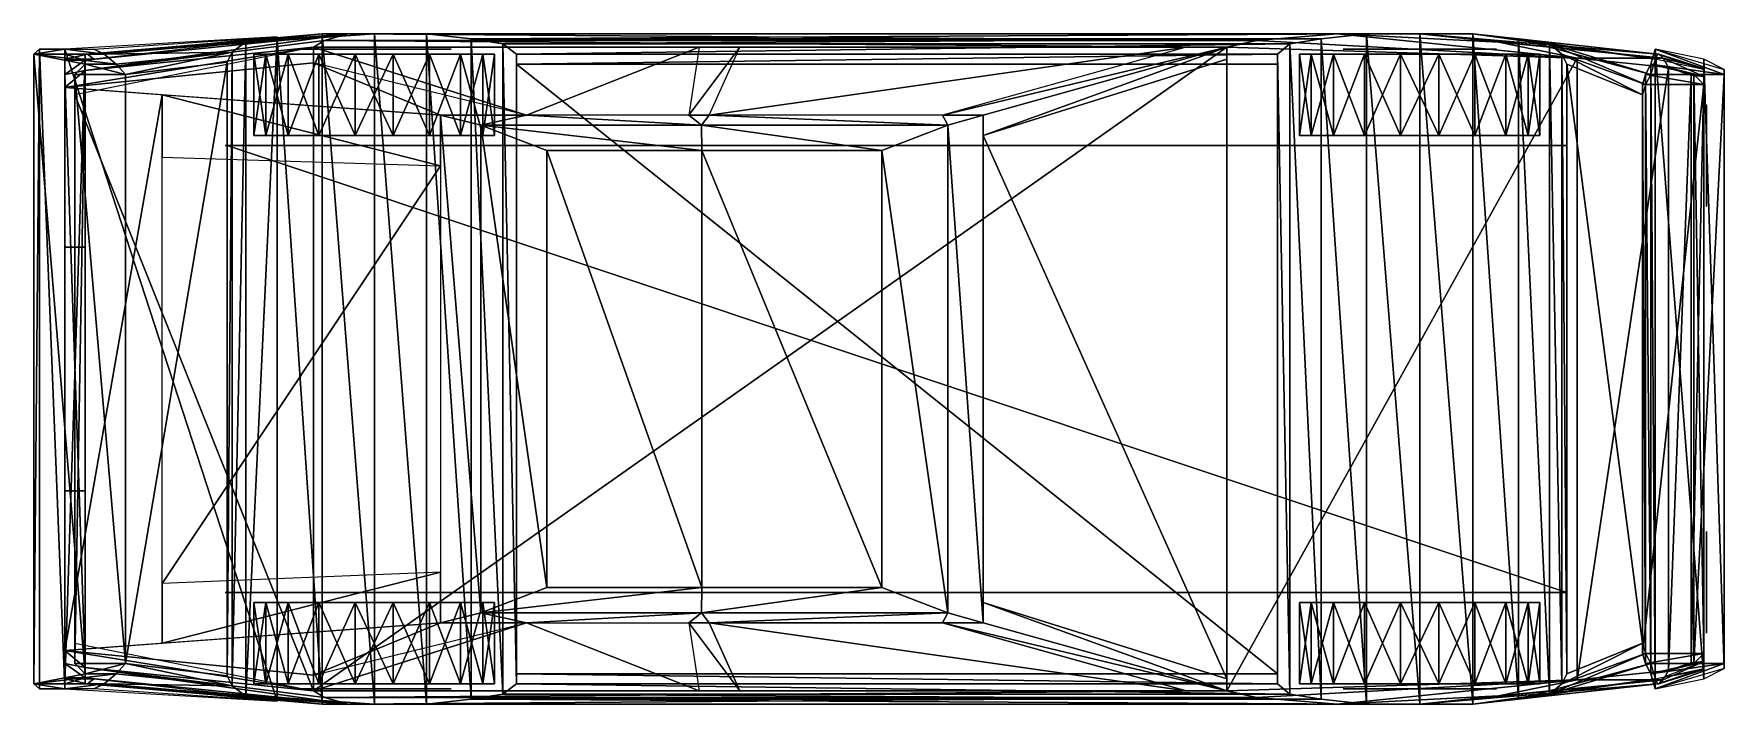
# Model space of a CAD drawing. Extents: x -1310 to -1143, y 1119 to 1185.
import ezdxf

# ---------------------------------------------------------------- set-up
doc = ezdxf.new("R2010")
doc.units = 0
for name, color, linetype in [('HB-BLACK', 18, 'CONTINUOUS'), ('HB-BODY', 22, 'CONTINUOUS'), ('HB-GLASS', 18, 'CONTINUOUS'), ('HB-HUBS', 15, 'CONTINUOUS'), ('HB-LITES', 252, 'CONTINUOUS'), ('HB-RED', 16, 'CONTINUOUS'), ('HB-ROOF', 22, 'CONTINUOUS'), ('HB-TIRE', 18, 'CONTINUOUS'), ('HB-YELLO', 44, 'CONTINUOUS')]:
    doc.layers.add(name, color=color, linetype=linetype)

msp = doc.modelspace()

# ---------------------------------------------------------------- meshes
at = {"layer": 'HB-BLACK'}
mesh = msp.add_polyface(dxfattribs=at)
corners = [(-1285.55249, 1184.499756, 21.748806), (-1281.131226, 1184.999756, 24.528593), (-1281.131226, 1118.999756, 24.528753), (-1285.55249, 1119.499756, 21.748962), (-1275.983643, 1184.999756, 25.499964), (-1275.983643, 1118.999756, 25.500124), (-1270.868652, 1184.999756, 24.528593), (-1270.868652, 1118.999756, 24.528753), (-1266.44751, 1184.499756, 21.748806), (-1266.44751, 1119.499756, 21.748962), (-1263.348389, 1183.999756, 17.545528), (-1263.348389, 1119.999756, 17.54538), (-1262, 1182.999756, 12.499866), (-1262, 1120.999756, 12.500047), (-1262, 1181.999756, 7.999869), (-1262, 1121.999756, 8.000047), (-1187, 1181.999756, 7.999869), (-1187, 1121.999756, 8.000047), (-1187, 1182.999756, 11.999866), (-1187, 1120.999756, 12.000047), (-1185.79187, 1183.999756, 17.202879), (-1185.79187, 1119.999756, 17.20273), (-1182.724365, 1184.499756, 21.575165), (-1182.724365, 1119.499756, 21.575321), (-1178.243164, 1184.999756, 24.481783), (-1178.243164, 1118.999756, 24.481934), (-1173, 1184.999756, 25.499964), (-1173, 1118.999756, 25.500124), (-1167.756836, 1184.999756, 24.481783), (-1167.756836, 1118.999756, 24.481934), (-1163.275635, 1184.499756, 21.575226), (-1163.275635, 1119.499756, 21.575382), (-1160.20813, 1183.999756, 17.202879), (-1160.20813, 1119.999756, 17.20273), (-1159, 1182.999756, 11.999805), (-1159, 1120.999756, 11.999987), (-1158.5, 1181.999756, 8.499869), (-1158.5, 1121.999756, 8.500047), (-1151.058472, 1178.999756, 8.775681), (-1151.058472, 1124.999756, 8.775505), (-1285.55249, 1184.699707, 21.748838), (-1288.651611, 1184.199707, 17.545408), (-1288.651611, 1119.799805, 17.5455), (-1285.55249, 1119.299805, 21.74893), (-1290, 1183.199707, 12.5002), (-1290, 1120.799805, 12.500227), (-1290.500122, 1182.199707, 8.499686), (-1290.500122, 1121.799805, 8.499864), (-1300.5, 1180.999756, 8.499686), (-1300.5, 1122.999756, 8.499864), (-1145, 1179.999756, 29.00309), (-1145, 1179.999756, 21.575226), (-1145, 1123.999756, 21.575382), (-1145, 1123.999756, 29.003246), (-1290.500122, 1129.999878, 8.499864), (-1158.5, 1129.999878, 8.500047), (-1158.5, 1129.999756, 26.000002), (-1290.702515, 1129.999756, 26.000002), (-1192, 1183.699707, 35.499996), (-1282, 1183.699707, 35.999996), (-1282, 1120.299805, 36.000004), (-1192, 1120.299805, 35.500004), (-1305.494873, 1179, 35.999996), (-1305.494873, 1124.999756, 36.000004), (-1290.500122, 1173.999878, 8.499861), (-1158.5, 1173.999878, 8.500044), (-1158.5, 1173.999878, 25.999846), (-1290.702515, 1173.999878, 25.999846)]
mesh.append_faces([[corners[k] for k in face] for face in [(0, 1, 2), (2, 3, 0), (1, 4, 5), (5, 2, 1), (4, 6, 7), (7, 5, 4), (6, 8, 9), (9, 7, 6), (8, 10, 11), (11, 9, 8), (10, 12, 13), (13, 11, 10), (12, 14, 15), (15, 13, 12), (14, 16, 17), (17, 15, 14), (16, 18, 19), (19, 17, 16), (18, 20, 21), (21, 19, 18), (20, 22, 23), (23, 21, 20), (22, 24, 25), (25, 23, 22), (24, 26, 27), (27, 25, 24), (26, 28, 29), (29, 27, 26), (28, 30, 31), (31, 29, 28), (30, 32, 33), (33, 31, 30), (32, 34, 35), (35, 33, 32), (34, 36, 37), (37, 35, 34), (36, 38, 39), (39, 37, 36), (42, 41, 40), (40, 43, 42), (45, 44, 41), (41, 42, 45), (47, 46, 44), (44, 45, 47), (49, 48, 46), (46, 47, 49), (52, 51, 50), (50, 53, 52), (54, 55, 56), (56, 57, 54), (58, 59, 60), (60, 61, 58), (60, 59, 62), (62, 63, 60), (66, 65, 64), (64, 67, 66), (64, 65, 55), (55, 54, 64)]], dxfattribs={"vtx2": -1})
at = {"layer": 'HB-BODY'}
mesh = msp.add_polyface(dxfattribs=at)
corners = [(-1145, 1180.800049, 29.003208), (-1146.255981, 1180.925049, 30.759258), (-1146.255981, 1123.074951, 30.759422), (-1145, 1123.213989, 29.003122), (-1148.5, 1181.699951, 32.003235), (-1148.5, 1122.300049, 32.003254), (-1157.5, 1182.599976, 33.503235), (-1157.5, 1121.400024, 33.503254), (-1192, 1183.699951, 35.500107), (-1192, 1120.300049, 35.500122), (-1304.5, 1181.400024, 34.000107), (-1304.5, 1122.599976, 34.000122), (-1304.5, 1182.400024, 30.000118), (-1304.5, 1121.599976, 29.999992), (-1304.5, 1183, 25.500118), (-1304.5, 1121, 25.499962), (-1306.5, 1183, 25.500118), (-1306.5, 1121, 25.499962), (-1306.5, 1183, 24.528748), (-1306.5, 1121, 24.528721), (-1306.5, 1182.5, 21.748829), (-1306.5, 1121.5, 21.748932), (-1306.5, 1120.5, 21.748802), (-1306.5, 1183.5, 21.748959), (-1309, 1183.5, 21.498959), (-1309, 1120.5, 21.498802), (-1285.552002, 1119.300049, 21.74892), (-1285.552002, 1184.699951, 21.748838), (-1309.545044, 1183, 17.545528), (-1309.545044, 1121, 17.545372), (-1304.5, 1182, 12.499698), (-1304.5, 1122, 12.499883), (-1305.5, 1181, 9.499696), (-1305.5, 1123, 9.499879), (-1300.5, 1181, 8.499778), (-1300.5, 1123, 8.499944), (-1145, 1121.5, 21.575352), (-1145, 1182.5, 21.575249), (-1149.802002, 1183.5, 21.573978), (-1149.802002, 1120.5, 21.573811), (-1143, 1122.5, 21.575222), (-1143, 1181.5, 21.575378), (-1143, 1123, 17.202721), (-1143, 1181, 17.202879), (-1146, 1123, 12.000003), (-1146, 1181, 11.999816), (-1145, 1124, 9.000127), (-1145, 1180, 8.999961), (-1151.057983, 1124, 8.775762), (-1151.057983, 1180, 8.775596), (-1150.741943, 1123, 12.000003), (-1150.741943, 1181, 11.999816), (-1150.230957, 1122, 17.202721), (-1150.230957, 1182, 17.202879), (-1143, 1123, 17.202772), (-1143, 1122.5, 21.575302), (-1149.802002, 1120.5, 21.573862), (-1150.230957, 1122, 17.202852), (-1146, 1123, 11.999852), (-1150.741943, 1123, 11.999852), (-1145, 1124, 8.999917), (-1151.057983, 1124, 8.775552), (-1309, 1120.5, 21.498852), (-1306.5, 1120.5, 21.748852), (-1309.545044, 1121, 17.545452), (-1303.616943, 1120.5, 21.748852), (-1302.628052, 1121, 17.545452), (-1301.44104, 1122, 12.499734), (-1304.5, 1122, 12.499734), (-1300.5, 1123, 8.499734), (-1305.5, 1123, 9.499734), (-1290, 1120.800049, 12.499883), (-1290.5, 1121.800049, 8.499734), (-1288.651978, 1119.800049, 17.545412), (-1285.552002, 1119.300049, 21.748882), (-1145, 1123.199951, 29.003162), (-1146.255981, 1123.074951, 30.759342), (-1148.5, 1122.300049, 32.003242), (-1149, 1121.400024, 29.003172), (-1262, 1122, 7.999917), (-1187, 1122, 7.999917), (-1187, 1121, 11.999913), (-1262, 1121, 12.499913), (-1185.791992, 1120, 17.202812), (-1263.348022, 1120, 17.545452), (-1182.723999, 1119.5, 21.575241), (-1266.447998, 1119.5, 21.748882), (-1178.243042, 1119, 24.481853), (-1270.869019, 1119, 24.528673), (-1173, 1119, 25.500044), (-1276.015991, 1119, 25.500044), (-1181.142944, 1119, 29.500017), (-1278.581055, 1119, 30.000044), (-1189.090942, 1119.650024, 33.892643), (-1280.906006, 1119.650024, 34.080383), (-1192, 1120.300049, 35.500114), (-1282, 1120.300049, 36.000122), (-1304.5, 1121, 25.499962), (-1304.270996, 1121, 24.528721), (-1281.130981, 1119, 24.528673), (-1304.5, 1121.599976, 30.000072), (-1303.616943, 1121.5, 21.748932), (-1285.552002, 1119.5, 21.748882), (-1304.5, 1122.599976, 34.000103), (-1151.057983, 1125, 8.775669), (-1150.741943, 1124, 11.999852), (-1159, 1121, 11.999852), (-1158.5, 1122, 8.499917), (-1150.230957, 1123, 17.202772), (-1160.208008, 1120, 17.202812), (-1165.25, 1119.824951, 29.376633), (-1157.5, 1121.400024, 33.503242), (-1149.526001, 1121, 24.481852), (-1149.428955, 1121, 25.500011), (-1167.756958, 1119, 24.481853), (-1149.802002, 1121.5, 21.573862), (-1163.276001, 1119.5, 21.575302), (-1149.802002, 1183.5, 21.573849), (-1143, 1181.5, 21.575369), (-1143, 1181, 17.202759), (-1150.230957, 1182, 17.202879), (-1146, 1181, 11.999816), (-1150.741943, 1181, 11.999816), (-1145, 1180, 8.999875), (-1151.057983, 1180, 8.77551), (-1309.545044, 1183, 17.545519), (-1306.5, 1183.5, 21.748838), (-1309, 1183.5, 21.498838), (-1302.628052, 1183, 17.545519), (-1303.616943, 1183.5, 21.748838), (-1301.44104, 1182, 12.499698), (-1304.5, 1182, 12.499698), (-1300.5, 1181, 8.499692), (-1305.5, 1181, 9.499692), (-1290, 1183.199951, 12.499846), (-1290.5, 1182.199951, 8.499692), (-1288.651978, 1184.199951, 17.545418), (-1285.552002, 1184.699951, 21.748947), (-1148.5, 1181.699951, 32.003227), (-1146.255981, 1180.925049, 30.759268), (-1145, 1180.800049, 29.003088), (-1149, 1182.599976, 29.003239), (-1187, 1183, 11.999877), (-1187, 1182, 7.999875), (-1262, 1182, 7.999875), (-1262, 1183, 12.499877), (-1263.348022, 1184, 17.545519), (-1185.791992, 1184, 17.202879), (-1182.723999, 1184.5, 21.575308), (-1266.447998, 1184.5, 21.748947), (-1270.869019, 1185, 24.528595), (-1178.243042, 1185, 24.481775), (-1173, 1185, 25.499966), (-1276.015991, 1185, 25.499966), (-1181.142944, 1185, 29.499966), (-1278.581055, 1185, 29.999996), (-1280.906006, 1184.349976, 34.080376), (-1189.090942, 1184.349976, 33.892635), (-1192, 1183.699951, 35.500107), (-1282, 1183.699951, 36.000107), (-1304.270996, 1183, 24.528748), (-1304.5, 1183, 25.500118), (-1281.130981, 1185, 24.528595), (-1304.5, 1182.400024, 30.000109), (-1285.552002, 1184.5, 21.748947), (-1303.616943, 1182.5, 21.748829), (-1304.5, 1181.400024, 34.000095), (-1159, 1183, 11.999816), (-1150.741943, 1180, 11.999816), (-1151.057983, 1179, 8.775692), (-1158.5, 1182, 8.499875), (-1160.208008, 1184, 17.202879), (-1150.230957, 1181, 17.202759), (-1165.25, 1184.175049, 29.376638), (-1157.5, 1182.599976, 33.503227), (-1149.428955, 1183, 25.499998), (-1149.526001, 1183, 24.481918), (-1167.756958, 1185, 24.481775), (-1149.802002, 1182.5, 21.573849), (-1163.276001, 1184.5, 21.575369), (-1306.5, 1121.5, 21.748932), (-1306.5, 1121, 24.528721), (-1306.5, 1121, 25.499962), (-1306.5, 1182.5, 21.748829), (-1306.5, 1183, 24.528748), (-1306.5, 1183, 25.500118)]
mesh.append_faces([[corners[k] for k in face] for face in [(64, 63, 62), (96, 103, 94), (89, 110, 91), (95, 93, 111), (127, 126, 125), (156, 166, 159), (154, 173, 152), (174, 157, 158)]])
mesh.append_faces([[corners[k] for k in face] for face in [(0, 1, 2), (2, 3, 0), (1, 4, 5), (5, 2, 1), (4, 6, 7), (7, 5, 4), (6, 8, 9), (9, 7, 6), (10, 12, 13), (13, 11, 10), (12, 14, 15), (15, 13, 12), (14, 16, 17), (17, 15, 14), (16, 18, 19), (19, 17, 16), (18, 20, 21), (21, 19, 18), (22, 23, 24), (24, 25, 22), (26, 27, 23), (23, 22, 26), (24, 28, 29), (29, 25, 24), (28, 30, 31), (31, 29, 28), (30, 32, 33), (33, 31, 30), (32, 34, 35), (35, 33, 32), (36, 37, 38), (38, 39, 36), (40, 41, 37), (37, 36, 40), (42, 43, 41), (41, 40, 42), (44, 45, 43), (43, 42, 44), (46, 47, 45), (45, 44, 46), (48, 49, 47), (47, 46, 48), (50, 51, 49), (49, 48, 50), (52, 53, 51), (51, 50, 52), (39, 38, 53), (53, 52, 39), (54, 55, 56), (56, 57, 54), (58, 54, 57), (57, 59, 58), (60, 58, 59), (59, 61, 60), (66, 65, 63), (63, 64, 66), (67, 66, 64), (64, 68, 67), (69, 67, 68), (68, 70, 69), (71, 67, 69), (69, 72, 71), (66, 67, 71), (71, 73, 66), (74, 65, 66), (66, 73, 74), (75, 76, 77), (77, 78, 75), (79, 80, 81), (81, 82, 79), (83, 84, 82), (82, 81, 83), (84, 83, 85), (85, 86, 84), (87, 88, 86), (86, 85, 87), (88, 87, 89), (89, 90, 88), (90, 89, 91), (91, 92, 90), (93, 94, 92), (92, 91, 93), (94, 93, 95), (95, 96, 94), (90, 97, 98), (98, 99, 90), (92, 100, 97), (97, 90, 92), (98, 101, 102), (102, 99, 98), (103, 100, 92), (92, 94, 103), (104, 105, 106), (106, 107, 104), (105, 108, 109), (109, 106, 105), (91, 110, 111), (111, 93, 91), (112, 113, 89), (89, 114, 112), (78, 110, 89), (89, 113, 78), (115, 112, 114), (114, 116, 115), (78, 77, 111), (111, 110, 78), (108, 115, 116), (116, 109, 108), (117, 118, 119), (119, 120, 117), (120, 119, 121), (121, 122, 120), (122, 121, 123), (123, 124, 122), (126, 129, 128), (128, 125, 126), (125, 128, 130), (130, 131, 125), (131, 130, 132), (132, 133, 131), (132, 130, 134), (134, 135, 132), (134, 130, 128), (128, 136, 134), (128, 129, 137), (137, 136, 128), (138, 139, 140), (140, 141, 138), (142, 143, 144), (144, 145, 142), (145, 146, 147), (147, 142, 145), (148, 147, 146), (146, 149, 148), (149, 150, 151), (151, 148, 149), (152, 151, 150), (150, 153, 152), (154, 152, 153), (153, 155, 154), (155, 156, 157), (157, 154, 155), (158, 157, 156), (156, 159, 158), (160, 161, 153), (153, 162, 160), (161, 163, 155), (155, 153, 161), (164, 165, 160), (160, 162, 164), (155, 163, 166), (166, 156, 155), (167, 168, 169), (169, 170, 167), (171, 172, 168), (168, 167, 171), (174, 173, 154), (154, 157, 174), (152, 175, 176), (176, 177, 152), (152, 173, 141), (141, 175, 152), (177, 176, 178), (178, 179, 177), (174, 138, 141), (141, 173, 174), (179, 178, 172), (172, 171, 179), (180, 101, 98), (98, 181, 180), (97, 182, 181), (181, 98, 97), (160, 165, 183), (183, 184, 160), (184, 185, 161), (161, 160, 184)]], dxfattribs={"vtx2": -1})
at = {"layer": 'HB-GLASS'}
mesh = msp.add_polyface(dxfattribs=at)
corners = [(-1261, 1126.999756, 51.919559), (-1245, 1126.999756, 51.771439), (-1244, 1120.299683, 35.788834), (-1282, 1120.299683, 36.000122), (-1282, 1121.849609, 40.000122), (-1243, 1126.999756, 51.752396), (-1220, 1126.999756, 51.53714), (-1196, 1120.299683, 35.523853), (-1240, 1120.299683, 35.768711), (-1216, 1174.999756, 51.500114), (-1191.999878, 1182.499756, 35.500057), (-1191.999878, 1121.499756, 35.500065), (-1216, 1128.999756, 51.500122), (-1269.483887, 1171.999756, 52.000118), (-1296.903198, 1172.849731, 42.000114), (-1296.903198, 1130.895874, 42.000122), (-1269.483887, 1131.999756, 52.000118), (-1261, 1177.000122, 51.919552), (-1245, 1177.000122, 51.771431), (-1244, 1183.700073, 35.788982), (-1282, 1183.700195, 36.000114), (-1282, 1182.150146, 40.000114), (-1243, 1177.000122, 51.752388), (-1220, 1177.000122, 51.537132), (-1196, 1183.700073, 35.524002), (-1240, 1183.700073, 35.76886)]
mesh.append_faces([[corners[k] for k in face] for face in [(3, 4, 0), (17, 21, 20)]])
mesh.append_faces([[corners[k] for k in face] for face in [(0, 1, 2), (2, 3, 0), (7, 6, 5), (5, 8, 7), (11, 10, 9), (9, 12, 11), (15, 14, 13), (13, 16, 15), (19, 18, 17), (17, 20, 19), (24, 23, 22), (22, 25, 24)]], dxfattribs={"vtx2": -1})
at = {"layer": 'HB-HUBS'}
mesh = msp.add_polyface(dxfattribs=at)
corners = [(-1166.183838, 1183.499878, 15.316873), (-1167.590576, 1183.499878, 17.253216), (-1169.5271, 1183.499878, 18.660051), (-1171.803223, 1183.499878, 19.399687), (-1174.196777, 1183.499878, 19.399679), (-1176.473022, 1183.499878, 18.660069), (-1178.409302, 1183.499878, 17.253216), (-1179.816162, 1183.499878, 15.316873), (-1180.555908, 1183.499878, 13.040565), (-1180.555908, 1183.499878, 10.647142), (-1179.816162, 1183.499878, 8.370851), (-1178.409424, 1183.499878, 6.434436), (-1176.473022, 1183.499878, 5.027595), (-1174.196777, 1183.499878, 4.287957), (-1171.803223, 1183.499878, 4.287955), (-1169.5271, 1183.499878, 5.027575), (-1167.590576, 1183.499878, 6.434436), (-1166.183838, 1183.499878, 8.370808), (-1165.444092, 1183.499878, 10.647168), (-1165.444092, 1183.499878, 13.040589), (-1166.183838, 1120.499756, 15.316857), (-1167.590576, 1120.499756, 17.25321), (-1169.5271, 1120.499756, 18.660046), (-1171.803223, 1120.499756, 19.399683), (-1174.196777, 1120.499878, 19.399683), (-1176.473022, 1120.499878, 18.660063), (-1178.409302, 1120.499878, 17.25321), (-1179.816162, 1120.499878, 15.316857), (-1180.555908, 1120.499878, 13.040561), (-1180.555908, 1120.499878, 10.64714), (-1179.816162, 1120.499878, 8.370849), (-1178.409424, 1120.499878, 6.434434), (-1176.473022, 1120.499878, 5.027606), (-1174.196777, 1120.499878, 4.287968), (-1171.803223, 1120.499878, 4.287965), (-1169.5271, 1120.499756, 5.027586), (-1167.590576, 1120.499756, 6.434433), (-1166.183838, 1120.499756, 8.370806), (-1165.444092, 1120.499756, 10.647164), (-1165.444092, 1120.499756, 13.040586), (-1269.163818, 1183.499878, 15.327098), (-1270.574707, 1183.499878, 17.269136), (-1272.516846, 1183.499878, 18.680109), (-1274.799683, 1183.499878, 19.421921), (-1277.200195, 1183.499756, 19.421921), (-1279.483154, 1183.499756, 18.680134), (-1281.425293, 1183.499756, 17.269136), (-1282.836182, 1183.499756, 15.327098), (-1283.578125, 1183.499756, 13.044103), (-1283.578125, 1183.499756, 10.643634), (-1282.836182, 1183.499756, 8.360651), (-1281.425293, 1183.499756, 6.41854), (-1279.483154, 1183.499756, 5.007562), (-1277.200195, 1183.499756, 4.265749), (-1274.799805, 1183.499756, 4.265746), (-1272.516846, 1183.499878, 5.007542), (-1270.574707, 1183.499878, 6.41854), (-1269.163818, 1183.499878, 8.360606), (-1268.421875, 1183.499878, 10.643668), (-1268.421997, 1183.499878, 13.04412), (-1269.163818, 1120.499756, 15.327082), (-1270.574707, 1120.499756, 17.269131), (-1272.516846, 1120.499756, 18.680103), (-1274.799683, 1120.499756, 19.421915), (-1277.200195, 1120.499756, 19.421915), (-1279.483154, 1120.499756, 18.68012), (-1281.425293, 1120.499756, 17.269131), (-1282.836182, 1120.499756, 15.327082), (-1283.578125, 1120.499756, 13.04409), (-1283.578125, 1120.499756, 10.643629), (-1282.836182, 1120.499756, 8.360645), (-1281.425293, 1120.499756, 6.418536), (-1279.483154, 1120.499756, 5.00757), (-1277.200195, 1120.499756, 4.265756), (-1274.799805, 1120.499756, 4.265753), (-1272.516846, 1120.499756, 5.007549), (-1270.574707, 1120.499756, 6.418535), (-1269.163818, 1120.499756, 8.360602), (-1268.421875, 1120.499756, 10.643656), (-1268.421997, 1120.499756, 13.044116)]
mesh.append_faces([[corners[k] for k in face] for face in [(20, 38, 39), (60, 78, 79)]], dxfattribs={"vtx0": -1})
mesh.append_faces([[corners[k] for k in face] for face in [(20, 22, 23), (20, 23, 24), (20, 24, 25), (20, 25, 26), (20, 26, 27), (20, 27, 28), (20, 28, 29), (20, 29, 30), (20, 30, 31), (20, 31, 32), (20, 32, 33), (20, 33, 34), (20, 34, 35), (20, 35, 36), (20, 36, 37), (20, 37, 38), (60, 62, 63), (60, 63, 64), (60, 64, 65), (60, 65, 66), (60, 66, 67), (60, 67, 68), (60, 68, 69), (60, 69, 70), (60, 70, 71), (60, 71, 72), (60, 72, 73), (60, 73, 74), (60, 74, 75), (60, 75, 76), (60, 76, 77), (60, 77, 78)]], dxfattribs={"vtx0": -1, "vtx2": -1})
mesh.append_faces([[corners[k] for k in face] for face in [(19, 18, 0), (59, 58, 40)]], dxfattribs={"vtx1": -1})
mesh.append_faces([[corners[k] for k in face] for face in [(3, 2, 0), (4, 3, 0), (5, 4, 0), (6, 5, 0), (7, 6, 0), (8, 7, 0), (9, 8, 0), (10, 9, 0), (11, 10, 0), (12, 11, 0), (13, 12, 0), (14, 13, 0), (15, 14, 0), (16, 15, 0), (17, 16, 0), (18, 17, 0), (43, 42, 40), (44, 43, 40), (45, 44, 40), (46, 45, 40), (47, 46, 40), (48, 47, 40), (49, 48, 40), (50, 49, 40), (51, 50, 40), (52, 51, 40), (53, 52, 40), (54, 53, 40), (55, 54, 40), (56, 55, 40), (57, 56, 40), (58, 57, 40)]], dxfattribs={"vtx1": -1, "vtx2": -1})
mesh.append_faces([[corners[k] for k in face] for face in [(2, 1, 0), (20, 21, 22), (42, 41, 40), (60, 61, 62)]], dxfattribs={"vtx2": -1})
at = {"layer": 'HB-LITES'}
mesh = msp.add_polyface(dxfattribs=at)
corners = [(-1144.75, 1135.999756, 22.499847), (-1144.75, 1135.999756, 27.999847), (-1144.75, 1125.999756, 27.999847), (-1144.75, 1125.999756, 22.499847), (-1144.75, 1168, 22.5), (-1144.75, 1168.000122, 28), (-1144.75, 1178.000122, 28), (-1144.75, 1178, 22.5)]
mesh.append_faces([[corners[k] for k in face] for face in [(0, 1, 2), (2, 3, 0), (6, 5, 4), (4, 7, 6)]], dxfattribs={"vtx2": -1})
at = {"layer": 'HB-RED'}
mesh = msp.add_polyface(dxfattribs=at)
corners = [(-1304.5, 1139.999756, 25.500122), (-1306.5, 1139.999756, 25.500122), (-1306.5, 1139.999756, 34.000118), (-1304.5, 1139.999756, 34.000118), (-1306.5, 1139.999756, 30.000122), (-1306.5, 1121.599609, 30.000122), (-1306.5, 1122.999756, 34.000122), (-1306.5, 1120.999756, 25.499969), (-1304.5, 1122.599609, 34.000122), (-1304.5, 1121.599609, 30.000122), (-1304.5, 1120.999756, 25.499969), (-1304.5, 1164, 25.499966), (-1306.5, 1164, 25.499966), (-1306.5, 1164.000122, 34.000118), (-1304.5, 1164.000122, 34.000118), (-1306.5, 1164.000122, 30.000116), (-1306.5, 1182.400146, 30.000116), (-1306.5, 1181.000122, 34.000114), (-1306.5, 1183, 25.500118), (-1304.5, 1181.400146, 34.000114), (-1304.5, 1182.400146, 30.000116), (-1304.5, 1183, 25.500118)]
mesh.append_faces([[corners[k] for k in face] for face in [(0, 1, 2), (2, 3, 0), (2, 4, 5), (5, 6, 2), (4, 1, 7), (7, 5, 4), (9, 8, 6), (6, 5, 9), (9, 5, 7), (7, 10, 9), (13, 12, 11), (11, 14, 13), (16, 15, 13), (13, 17, 16), (18, 12, 15), (15, 16, 18), (17, 19, 20), (20, 16, 17), (18, 16, 20), (20, 21, 18)]], dxfattribs={"vtx2": -1})
at = {"layer": 'HB-ROOF'}
mesh = msp.add_polyface(dxfattribs=at)
corners = [(-1216, 1175, 51.500107), (-1192, 1182.5, 35.500057), (-1192, 1183.699951, 35.500809), (-1216, 1177, 51.500107), (-1220, 1177, 51.537106), (-1196, 1183.699951, 35.524548), (-1240, 1183.699951, 35.769398), (-1243, 1177, 51.752316), (-1245, 1177, 51.771347), (-1244, 1183.699951, 35.789528), (-1240, 1120.300049, 35.768715), (-1243, 1127, 51.752323), (-1245, 1127, 51.771362), (-1244, 1120.300049, 35.788834), (-1192, 1120.300049, 35.500065), (-1216, 1127, 51.500122), (-1220, 1127, 51.537113), (-1196, 1120.300049, 35.523853), (-1192, 1121.5, 35.500065), (-1216, 1129, 51.500122), (-1261, 1127, 51.919563), (-1265.5, 1128, 53.000004), (-1269.484009, 1127, 52.000122), (-1243.764038, 1128, 52.763794), (-1219.5, 1128, 52.500004), (-1226, 1130.5, 53.5), (-1243.735962, 1130.5, 53.768681), (-1259, 1130.5, 54), (-1265.5, 1176, 52.999996), (-1269.484009, 1177, 52.000107), (-1259, 1173.5, 54.000122), (-1243.735962, 1173.5, 53.768803), (-1226, 1173.5, 53.500122), (-1219.5, 1176, 52.499996), (-1261, 1177, 51.919556), (-1243.764038, 1176, 52.763786), (-1296.902954, 1178.996948, 42.000107), (-1306.5, 1179.699951, 38.500107), (-1306.5, 1124.300049, 38.500122), (-1296.902954, 1125, 42.000122), (-1306.5, 1181, 34.000107), (-1306.5, 1123, 34.000122), (-1304.5, 1181.400024, 34.000107), (-1304.5, 1122.599976, 34.000122), (-1296.902954, 1172.849976, 42.000111), (-1269.484009, 1172, 52.000118), (-1269.484009, 1177, 52.000107), (-1269.484009, 1132, 52.000118), (-1296.902954, 1130.895996, 42.000118), (-1269.484009, 1127, 52.000122), (-1282, 1120.300049, 36.000122), (-1304.5, 1122.599976, 34.000103), (-1306.5, 1123, 34.000103), (-1306.5, 1124.300049, 38.500122), (-1282, 1183.699951, 36.000122), (-1304.5, 1181.400024, 34.000095), (-1306.5, 1179.699951, 38.500107), (-1306.5, 1181, 34.000095), (-1269.484009, 1177, 52.000107), (-1261, 1177, 51.919548), (-1282, 1182.150024, 40.000107), (-1282, 1121.849976, 40.000122), (-1261, 1127, 51.919563), (-1269.484009, 1127, 52.000122)]
mesh.append_faces([[corners[k] for k in face] for face in [(20, 21, 22), (11, 23, 12), (15, 24, 16), (29, 28, 34), (8, 35, 7), (4, 33, 3), (52, 51, 53), (50, 53, 51), (56, 55, 57), (55, 56, 54), (56, 60, 54), (50, 61, 53)]])
mesh.append_faces([[corners[k] for k in face] for face in [(0, 1, 2), (2, 3, 0), (4, 3, 2), (2, 5, 4), (8, 7, 6), (6, 9, 8), (10, 11, 12), (12, 13, 10), (14, 15, 16), (16, 17, 14), (14, 18, 19), (19, 15, 14), (23, 21, 20), (20, 12, 23), (24, 23, 11), (11, 16, 24), (23, 24, 25), (25, 26, 23), (21, 23, 26), (26, 27, 21), (21, 28, 29), (29, 22, 21), (27, 30, 28), (28, 21, 27), (26, 31, 30), (30, 27, 26), (25, 32, 31), (31, 26, 25), (24, 33, 32), (32, 25, 24), (15, 3, 33), (33, 24, 15), (34, 28, 35), (35, 8, 34), (7, 35, 33), (33, 4, 7), (32, 33, 35), (35, 31, 32), (31, 35, 28), (28, 30, 31), (36, 37, 38), (38, 39, 36), (37, 40, 41), (41, 38, 37), (40, 42, 43), (43, 41, 40), (36, 44, 45), (45, 46, 36), (47, 48, 39), (39, 49, 47), (58, 59, 60), (60, 56, 58), (61, 62, 63), (63, 53, 61)]], dxfattribs={"vtx2": -1})
at = {"layer": 'HB-TIRE'}
mesh = msp.add_polyface(dxfattribs=at)
corners = [(-1274.122803, 1182.999756, -0.008382), (-1277.877197, 1182.999756, -0.008383), (-1276, 1182.999756, 11.843877), (-1281.447876, 1182.999756, 1.151799), (-1284.485352, 1182.999756, 3.358595), (-1286.692139, 1182.999756, 6.395904), (-1287.852173, 1182.999756, 9.966664), (-1287.852173, 1182.999756, 13.721087), (-1286.692139, 1182.999756, 17.291769), (-1284.485352, 1182.999756, 20.329159), (-1281.447876, 1182.999756, 22.535957), (-1277.877197, 1182.999756, 23.696138), (-1274.122803, 1182.999756, 23.696148), (-1274.122803, 1174.999756, -0.008383), (-1277.877197, 1174.999756, -0.008384), (-1281.447876, 1174.999756, 1.151798), (-1284.485352, 1174.999756, 3.358595), (-1286.692139, 1174.999756, 6.395904), (-1287.852173, 1174.999756, 9.966663), (-1287.852173, 1174.999756, 13.721088), (-1286.692139, 1174.999756, 17.291769), (-1284.485352, 1174.999756, 20.329159), (-1281.447876, 1174.999756, 22.535957), (-1277.877197, 1174.999756, 23.696138), (-1276, 1174.999756, 11.843878)]
mesh.append_faces([[corners[k] for k in face] for face in [(0, 1, 2), (1, 3, 2), (3, 4, 2), (4, 5, 2), (5, 6, 2), (6, 7, 2), (7, 8, 2), (8, 9, 2), (9, 10, 2), (10, 11, 2), (11, 12, 2)]])
mesh.append_faces([[corners[k] for k in face] for face in [(13, 14, 1), (14, 15, 3), (3, 1, 14), (15, 16, 4), (4, 3, 15), (16, 17, 5), (5, 4, 16), (17, 18, 6), (6, 5, 17), (18, 19, 7), (7, 6, 18), (19, 20, 8), (8, 7, 19), (20, 21, 9), (9, 8, 20), (21, 22, 10), (10, 9, 21), (22, 23, 11), (11, 10, 22), (12, 11, 23), (15, 14, 24), (16, 15, 24), (17, 16, 24), (18, 17, 24), (19, 18, 24), (20, 19, 24), (21, 20, 24), (22, 21, 24), (23, 22, 24)]], dxfattribs={"vtx2": -1})
mesh = msp.add_polyface(dxfattribs=at)
corners = [(-1274.122803, 1182.999756, 23.696148), (-1270.552124, 1182.999756, 22.535957), (-1276, 1182.999756, 11.843877), (-1267.514648, 1182.999756, 20.329168), (-1265.307861, 1182.999756, 17.291769), (-1264.147705, 1182.999756, 13.721097), (-1264.147705, 1182.999756, 9.966665), (-1265.307861, 1182.999756, 6.395904), (-1267.514648, 1182.999756, 3.358593), (-1270.552124, 1182.999756, 1.151796), (-1274.122803, 1182.999756, -0.008382), (-1277.877197, 1182.999756, -0.008383), (-1274.122803, 1174.999756, -0.008383), (-1277.877197, 1174.999756, 23.696138), (-1274.122803, 1174.999756, 23.696138), (-1270.552124, 1174.999756, 22.535957), (-1267.514648, 1174.999756, 20.329168), (-1265.307861, 1174.999756, 17.291769), (-1264.147705, 1174.999756, 13.721098), (-1264.147705, 1174.999756, 9.966665), (-1265.307861, 1174.999756, 6.395904), (-1267.514648, 1174.999756, 3.358593), (-1270.552124, 1174.999756, 1.151795), (-1277.877197, 1174.999756, -0.008384), (-1276, 1174.999756, 11.843878)]
mesh.append_faces([[corners[k] for k in face] for face in [(0, 1, 2), (1, 3, 2), (3, 4, 2), (4, 5, 2), (5, 6, 2), (6, 7, 2), (7, 8, 2), (8, 9, 2), (9, 10, 2)]])
mesh.append_faces([[corners[k] for k in face] for face in [(11, 10, 12), (13, 14, 0), (14, 15, 1), (1, 0, 14), (15, 16, 3), (3, 1, 15), (16, 17, 4), (4, 3, 16), (17, 18, 5), (5, 4, 17), (18, 19, 6), (6, 5, 18), (19, 20, 7), (7, 6, 19), (20, 21, 8), (8, 7, 20), (21, 22, 9), (9, 8, 21), (22, 12, 10), (10, 9, 22), (23, 12, 24), (14, 13, 24), (15, 14, 24), (16, 15, 24), (17, 16, 24), (18, 17, 24), (19, 18, 24), (20, 19, 24), (21, 20, 24), (22, 21, 24), (12, 22, 24)]], dxfattribs={"vtx2": -1})
mesh = msp.add_polyface(dxfattribs=at)
corners = [(-1171.122803, 1182.999878, -0.008397), (-1174.877197, 1182.999878, -0.008398), (-1173, 1182.999878, 11.843867), (-1178.447876, 1182.999878, 1.151784), (-1181.485352, 1182.999878, 3.358581), (-1183.692139, 1182.999878, 6.395888), (-1184.852173, 1182.999878, 9.966649), (-1184.852173, 1182.999878, 13.721077), (-1183.692139, 1182.999878, 17.291748), (-1181.485352, 1182.999878, 20.329147), (-1178.447876, 1182.999878, 22.535948), (-1174.877197, 1182.999878, 23.696129), (-1171.122803, 1182.999878, 23.696129), (-1171.122803, 1174.999878, -0.008397), (-1174.877197, 1174.999878, -0.008398), (-1178.447876, 1174.999878, 1.151784), (-1181.485352, 1174.999878, 3.358582), (-1183.692139, 1174.999878, 6.395888), (-1184.852173, 1174.999878, 9.966649), (-1184.852173, 1174.999878, 13.721078), (-1183.692139, 1174.999878, 17.291748), (-1181.485352, 1174.999878, 20.329147), (-1178.447876, 1174.999878, 22.535948), (-1174.877197, 1174.999878, 23.696129), (-1173, 1174.999878, 11.843868)]
mesh.append_faces([[corners[k] for k in face] for face in [(0, 1, 2), (1, 3, 2), (3, 4, 2), (4, 5, 2), (5, 6, 2), (6, 7, 2), (7, 8, 2), (8, 9, 2), (9, 10, 2), (10, 11, 2), (11, 12, 2)]])
mesh.append_faces([[corners[k] for k in face] for face in [(13, 14, 1), (14, 15, 3), (3, 1, 14), (15, 16, 4), (4, 3, 15), (16, 17, 5), (5, 4, 16), (17, 18, 6), (6, 5, 17), (18, 19, 7), (7, 6, 18), (19, 20, 8), (8, 7, 19), (20, 21, 9), (9, 8, 20), (21, 22, 10), (10, 9, 21), (22, 23, 11), (11, 10, 22), (12, 11, 23), (15, 14, 24), (16, 15, 24), (17, 16, 24), (18, 17, 24), (19, 18, 24), (20, 19, 24), (21, 20, 24), (22, 21, 24), (23, 22, 24)]], dxfattribs={"vtx2": -1})
mesh = msp.add_polyface(dxfattribs=at)
corners = [(-1171.122803, 1182.999878, 23.696129), (-1167.552124, 1182.999878, 22.535948), (-1173, 1182.999878, 11.843867), (-1164.514648, 1182.999878, 20.329147), (-1162.307861, 1182.999878, 17.291758), (-1161.147705, 1182.999878, 13.721077), (-1161.147705, 1182.999878, 9.966651), (-1162.307861, 1182.999878, 6.395888), (-1164.514648, 1182.999878, 3.358579), (-1167.552124, 1182.999878, 1.15178), (-1171.122803, 1182.999878, -0.008397), (-1174.877197, 1182.999878, -0.008398), (-1171.122803, 1174.999878, -0.008397), (-1174.877197, 1174.999878, 23.696129), (-1171.122803, 1174.999878, 23.696129), (-1167.552124, 1174.999878, 22.535948), (-1164.514648, 1174.999878, 20.329147), (-1162.307861, 1174.999878, 17.291758), (-1161.147705, 1174.999878, 13.721078), (-1161.147705, 1174.999878, 9.966651), (-1162.307861, 1174.999878, 6.395888), (-1164.514648, 1174.999878, 3.35858), (-1167.552124, 1174.999878, 1.15178), (-1174.877197, 1174.999878, -0.008398), (-1173, 1174.999878, 11.843868)]
mesh.append_faces([[corners[k] for k in face] for face in [(0, 1, 2), (1, 3, 2), (3, 4, 2), (4, 5, 2), (5, 6, 2), (6, 7, 2), (7, 8, 2), (8, 9, 2), (9, 10, 2)]])
mesh.append_faces([[corners[k] for k in face] for face in [(11, 10, 12), (13, 14, 0), (14, 15, 1), (1, 0, 14), (15, 16, 3), (3, 1, 15), (16, 17, 4), (4, 3, 16), (17, 18, 5), (5, 4, 17), (18, 19, 6), (6, 5, 18), (19, 20, 7), (7, 6, 19), (20, 21, 8), (8, 7, 20), (21, 22, 9), (9, 8, 21), (22, 12, 10), (10, 9, 22), (23, 12, 24), (14, 13, 24), (15, 14, 24), (16, 15, 24), (17, 16, 24), (18, 17, 24), (19, 18, 24), (20, 19, 24), (21, 20, 24), (22, 21, 24), (12, 22, 24)]], dxfattribs={"vtx2": -1})
mesh = msp.add_polyface(dxfattribs=at)
corners = [(-1276, 1120.999756, 11.843873), (-1277.877197, 1120.999756, -0.008389), (-1274.122803, 1120.999756, -0.008388), (-1281.447876, 1120.999756, 1.151792), (-1284.485352, 1120.999756, 3.35859), (-1286.692139, 1120.999756, 6.395985), (-1287.852173, 1120.999756, 9.966659), (-1287.852173, 1120.999756, 13.721083), (-1286.692139, 1120.999756, 17.291761), (-1284.485352, 1120.999756, 20.329151), (-1281.447876, 1120.999756, 22.535952), (-1277.877197, 1120.999756, 23.696133), (-1274.122803, 1120.999756, 23.696133), (-1277.877197, 1128.999756, -0.008388), (-1274.122803, 1128.999756, -0.008387), (-1281.447876, 1128.999756, 1.151795), (-1284.485352, 1128.999756, 3.358415), (-1286.692139, 1128.999756, 6.395898), (-1287.852173, 1128.999756, 9.966659), (-1287.852173, 1128.999756, 13.721082), (-1286.692139, 1128.999756, 17.291761), (-1284.485352, 1128.999756, 20.329151), (-1281.447876, 1128.999756, 22.535952), (-1277.877197, 1128.999756, 23.696133), (-1276, 1128.999756, 11.843872)]
mesh.append_faces([[corners[k] for k in face] for face in [(0, 1, 2), (0, 3, 1), (0, 4, 3), (0, 5, 4), (0, 6, 5), (0, 7, 6), (0, 8, 7), (0, 9, 8), (0, 10, 9), (0, 11, 10), (0, 12, 11)]])
mesh.append_faces([[corners[k] for k in face] for face in [(1, 13, 14), (3, 15, 13), (13, 1, 3), (4, 16, 15), (15, 3, 4), (5, 17, 16), (16, 4, 5), (6, 18, 17), (17, 5, 6), (7, 19, 18), (18, 6, 7), (8, 20, 19), (19, 7, 8), (9, 21, 20), (20, 8, 9), (10, 22, 21), (21, 9, 10), (11, 23, 22), (22, 10, 11), (23, 11, 12), (24, 13, 15), (24, 15, 16), (24, 16, 17), (24, 17, 18), (24, 18, 19), (24, 19, 20), (24, 20, 21), (24, 21, 22), (24, 22, 23)]], dxfattribs={"vtx2": -1})
mesh = msp.add_polyface(dxfattribs=at)
corners = [(-1276, 1120.999756, 11.843873), (-1270.552124, 1120.999756, 22.535952), (-1274.122803, 1120.999756, 23.696133), (-1267.514648, 1120.999756, 20.329151), (-1265.307861, 1120.999756, 17.291761), (-1264.147705, 1120.999756, 13.721093), (-1264.147705, 1120.999756, 9.96666), (-1265.307861, 1120.999756, 6.395985), (-1267.514648, 1120.999756, 3.358588), (-1270.552124, 1120.999756, 1.151789), (-1274.122803, 1120.999756, -0.008388), (-1274.122803, 1128.999756, -0.008387), (-1277.877197, 1120.999756, -0.008389), (-1274.122803, 1128.999756, 23.696142), (-1277.877197, 1128.999756, 23.696133), (-1270.552124, 1128.999756, 22.535952), (-1267.514648, 1128.999756, 20.329163), (-1265.307861, 1128.999756, 17.291761), (-1264.147705, 1128.999756, 13.721092), (-1264.147705, 1128.999756, 9.96666), (-1265.307861, 1128.999756, 6.395898), (-1267.514648, 1128.999756, 3.358414), (-1270.552124, 1128.999756, 1.15179), (-1276, 1128.999756, 11.843872), (-1277.877197, 1128.999756, -0.008388)]
mesh.append_faces([[corners[k] for k in face] for face in [(0, 1, 2), (0, 3, 1), (0, 4, 3), (0, 5, 4), (0, 6, 5), (0, 7, 6), (0, 8, 7), (0, 9, 8), (0, 10, 9)]])
mesh.append_faces([[corners[k] for k in face] for face in [(11, 10, 12), (2, 13, 14), (1, 15, 13), (13, 2, 1), (3, 16, 15), (15, 1, 3), (4, 17, 16), (16, 3, 4), (5, 18, 17), (17, 4, 5), (6, 19, 18), (18, 5, 6), (7, 20, 19), (19, 6, 7), (8, 21, 20), (20, 7, 8), (9, 22, 21), (21, 8, 9), (10, 11, 22), (22, 9, 10), (23, 11, 24), (23, 14, 13), (23, 13, 15), (23, 15, 16), (23, 16, 17), (23, 17, 18), (23, 18, 19), (23, 19, 20), (23, 20, 21), (23, 21, 22), (23, 22, 11)]], dxfattribs={"vtx2": -1})
mesh = msp.add_polyface(dxfattribs=at)
corners = [(-1173, 1120.999878, 11.843863), (-1174.877197, 1120.999878, -0.0084), (-1171.122803, 1120.999878, -0.008399), (-1178.447876, 1120.999878, 1.151782), (-1181.485352, 1120.999878, 3.358578), (-1183.692139, 1120.999878, 6.395974), (-1184.852173, 1120.999878, 9.966647), (-1184.852173, 1120.999878, 13.721073), (-1183.692139, 1120.999878, 17.291752), (-1181.485352, 1120.999878, 20.329142), (-1178.447876, 1120.999878, 22.535942), (-1174.877197, 1120.999878, 23.696121), (-1171.122803, 1120.999878, 23.696121), (-1174.877197, 1128.999878, -0.0084), (-1171.122803, 1128.999878, -0.008399), (-1178.447876, 1128.999878, 1.151782), (-1181.485352, 1128.999878, 3.358403), (-1183.692139, 1128.999878, 6.395887), (-1184.852173, 1128.999878, 9.966647), (-1184.852173, 1128.999878, 13.721072), (-1183.692139, 1128.999878, 17.291752), (-1181.485352, 1128.999878, 20.329142), (-1178.447876, 1128.999878, 22.535942), (-1174.877197, 1128.999878, 23.696121), (-1173, 1128.999878, 11.843862)]
mesh.append_faces([[corners[k] for k in face] for face in [(0, 1, 2), (0, 3, 1), (0, 4, 3), (0, 5, 4), (0, 6, 5), (0, 7, 6), (0, 8, 7), (0, 9, 8), (0, 10, 9), (0, 11, 10), (0, 12, 11)]])
mesh.append_faces([[corners[k] for k in face] for face in [(1, 13, 14), (3, 15, 13), (13, 1, 3), (4, 16, 15), (15, 3, 4), (5, 17, 16), (16, 4, 5), (6, 18, 17), (17, 5, 6), (7, 19, 18), (18, 6, 7), (8, 20, 19), (19, 7, 8), (9, 21, 20), (20, 8, 9), (10, 22, 21), (21, 9, 10), (11, 23, 22), (22, 10, 11), (23, 11, 12), (24, 13, 15), (24, 15, 16), (24, 16, 17), (24, 17, 18), (24, 18, 19), (24, 19, 20), (24, 20, 21), (24, 21, 22), (24, 22, 23)]], dxfattribs={"vtx2": -1})
mesh = msp.add_polyface(dxfattribs=at)
corners = [(-1173, 1120.999878, 11.843863), (-1167.552124, 1120.999878, 22.535942), (-1171.122803, 1120.999878, 23.696121), (-1164.514648, 1120.999878, 20.329151), (-1162.307861, 1120.999878, 17.291752), (-1161.147705, 1120.999878, 13.721083), (-1161.147705, 1120.999878, 9.966649), (-1162.307861, 1120.999878, 6.395974), (-1164.514648, 1120.999878, 3.358577), (-1167.552124, 1120.999878, 1.151778), (-1171.122803, 1120.999878, -0.008399), (-1171.122803, 1128.999878, -0.008399), (-1174.877197, 1120.999878, -0.0084), (-1171.122803, 1128.999878, 23.696133), (-1174.877197, 1128.999878, 23.696121), (-1167.552124, 1128.999878, 22.535942), (-1164.514648, 1128.999878, 20.329151), (-1162.307861, 1128.999878, 17.291752), (-1161.147705, 1128.999878, 13.721082), (-1161.147705, 1128.999878, 9.966649), (-1162.307861, 1128.999878, 6.395887), (-1164.514648, 1128.999878, 3.358401), (-1167.552124, 1128.999878, 1.151779), (-1173, 1128.999878, 11.843862), (-1174.877197, 1128.999878, -0.0084)]
mesh.append_faces([[corners[k] for k in face] for face in [(0, 1, 2), (0, 3, 1), (0, 4, 3), (0, 5, 4), (0, 6, 5), (0, 7, 6), (0, 8, 7), (0, 9, 8), (0, 10, 9)]])
mesh.append_faces([[corners[k] for k in face] for face in [(11, 10, 12), (2, 13, 14), (1, 15, 13), (13, 2, 1), (3, 16, 15), (15, 1, 3), (4, 17, 16), (16, 3, 4), (5, 18, 17), (17, 4, 5), (6, 19, 18), (18, 5, 6), (7, 20, 19), (19, 6, 7), (8, 21, 20), (20, 7, 8), (9, 22, 21), (21, 8, 9), (10, 11, 22), (22, 9, 10), (23, 11, 24), (23, 14, 13), (23, 13, 15), (23, 15, 16), (23, 16, 17), (23, 17, 18), (23, 18, 19), (23, 19, 20), (23, 20, 21), (23, 21, 22), (23, 22, 11)]], dxfattribs={"vtx2": -1})
at = {"layer": 'HB-YELLO'}
mesh = msp.add_polyface(dxfattribs=at)
corners = [(-1145, 1124.799683, 29.003094), (-1145, 1123.999756, 25.500122), (-1145, 1122.413818, 25.499969), (-1145, 1123.213745, 29.003094), (-1145, 1123.999756, 24.481779), (-1145, 1122.413818, 24.481779), (-1145, 1123.999756, 21.575382), (-1145, 1122.499756, 21.575382), (-1149, 1121.61377, 29.003246), (-1149.428589, 1121.013916, 25.499969), (-1149.525513, 1121.013916, 24.481779), (-1149.80249, 1121.499756, 21.57382), (-1145, 1179.200073, 29.003242), (-1145, 1180, 25.499966), (-1145, 1181.599976, 25.500118), (-1145, 1180.800049, 29.003242), (-1145, 1180, 24.481928), (-1145, 1181.599976, 24.481928), (-1145, 1180, 21.575226), (-1145, 1181.5, 21.575226), (-1149, 1182.600098, 29.00309), (-1149.428589, 1183, 25.500118), (-1149.525513, 1183, 24.481928), (-1149.80249, 1182.5, 21.573969)]
mesh.append_faces([[corners[k] for k in face] for face in [(2, 1, 0), (0, 3, 2), (5, 4, 1), (1, 2, 5), (7, 6, 4), (4, 5, 7), (2, 3, 8), (8, 9, 2), (5, 2, 9), (9, 10, 5), (7, 5, 10), (10, 11, 7), (12, 13, 14), (14, 15, 12), (13, 16, 17), (17, 14, 13), (16, 18, 19), (19, 17, 16), (20, 15, 14), (14, 21, 20), (21, 14, 17), (17, 22, 21), (22, 17, 19), (19, 23, 22)]], dxfattribs={"vtx2": -1})

doc.saveas('drawing.dxf')
